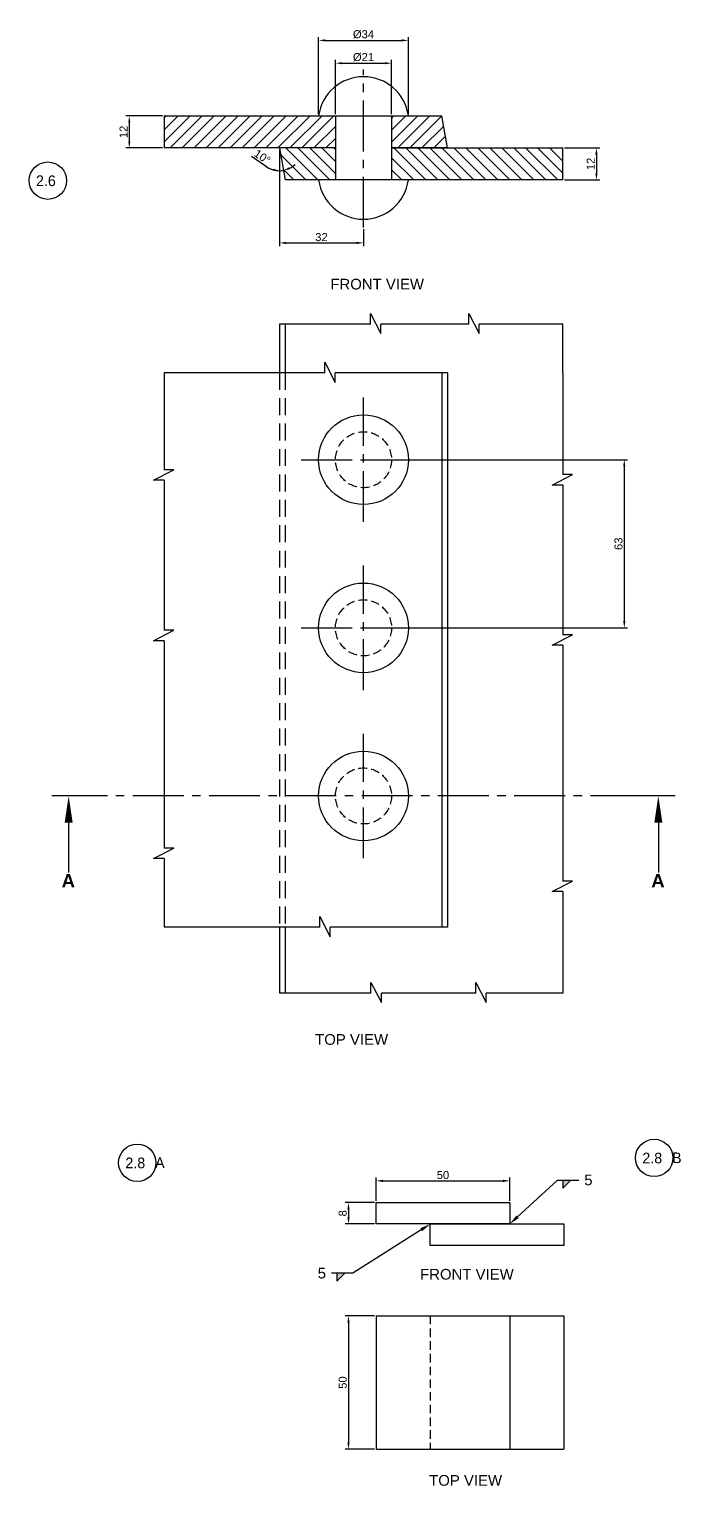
# Model space of a CAD drawing. Header units: millimetres. Extents: x 3217 to 4113, y 1362 to 1927.
# Drawn here: x 3217 to 3461, y 1381 to 1927 of the extents above; entities that cross this region are included whole.
import ezdxf
from ezdxf import colors
from ezdxf.entities.mleader import LeaderData, LeaderLine
from ezdxf.math import Vec2, Vec3

# ---------------------------------------------------------------- set-up
doc = ezdxf.new("R2010")
doc.units = ezdxf.units.MM
for name, pattern in [('CENTER2', [28.575, 19.05, -3.175, 3.175, -3.175]), ('HIDDEN', [9.525, 6.35, -3.175]), ('HIDDEN2', [4.7625, 3.175, -1.5875])]:
    doc.linetypes.add(name, pattern=pattern)
doc.styles.get("Standard").update_dxf_attribs({"font": 'arial.ttf'})
doc.dimstyles.new('ISO-25', dxfattribs={"dimtxt": 3, "dimasz": 2.5, "dimexe": 1.25, "dimexo": 0.625, "dimtad": 1, "dimdec": 0, "dimtxsty": 'Standard', "dimcen": 2.5, "dimclrd": 3, "dimclre": 3, "dimclrt": 3, "dimadec": 0, "dimazin": 0, "dimtfac": 1, "dimtdec": 0, "dimtmove": 0, "dimatfit": 3, "dimfxl": 1, "dimarcsym": 0})

# ---------------------------------------------------------------- blocks, each defined once
blk = doc.blocks.new('*D3')
at = {"color": 3, "lineweight": -2, "transparency": 16777216}
for p, q in [((3331.52, 1894.75), (3331.52, 1915.14)), ((3334.02, 1913.89), (3350.02, 1913.89)), ((3352.52, 1894.75), (3352.52, 1915.14))]:
    blk.add_line(p, q, dxfattribs=at)
at = {"color": 3, "transparency": 16777216}
for points in [[(3334.02, 1914.31), (3334.02, 1913.47), (3331.52, 1913.89)], [(3350.02, 1914.31), (3350.02, 1913.47), (3352.52, 1913.89)]]:
    blk.add_solid(points, dxfattribs=at)
at = {"layer": 'Defpoints', "color": 0, "transparency": 16777216}
for p in [(3352.52, 1913.89), (3331.52, 1894.13), (3352.52, 1894.13)]:
    blk.add_point(p, dxfattribs=at)
at = {"color": 3, "transparency": 16777216, "insert": (3342.02, 1916.13), "char_height": 3, "attachment_point": 5}
blk.add_mtext('%%C21', dxfattribs=at)
blk = doc.blocks.new('*D5')
at = {"color": 3, "lineweight": -2, "transparency": 16777216}
for p, q in [((3417.27, 1882.13), (3430.51, 1882.13)), ((3429.26, 1879.63), (3429.26, 1872.63)), ((3417.27, 1870.13), (3430.51, 1870.13))]:
    blk.add_line(p, q, dxfattribs=at)
at = {"color": 3, "transparency": 16777216}
for points in [[(3428.84, 1879.63), (3429.67, 1879.63), (3429.26, 1882.13)], [(3428.84, 1872.63), (3429.67, 1872.63), (3429.26, 1870.13)]]:
    blk.add_solid(points, dxfattribs=at)
at = {"layer": 'Defpoints', "color": 0, "transparency": 16777216}
for p in [(3416.64, 1882.13), (3416.64, 1870.13), (3429.26, 1870.13)]:
    blk.add_point(p, dxfattribs=at)
at = {"color": 3, "transparency": 16777216, "insert": (3427.13, 1876.13), "char_height": 3, "attachment_point": 5, "rotation": 90}
blk.add_mtext('12', dxfattribs=at)
blk = doc.blocks.new('*D6')
at = {"color": 3, "lineweight": -2, "transparency": 16777216}
for p, q in [((3310.52, 1881.5), (3310.52, 1845.3)), ((3342.02, 1851.65), (3342.02, 1845.3)), ((3313.02, 1846.55), (3339.52, 1846.55))]:
    blk.add_line(p, q, dxfattribs=at)
at = {"color": 3, "transparency": 16777216}
for points in [[(3313.02, 1846.96), (3313.02, 1846.13), (3310.52, 1846.55)], [(3339.52, 1846.96), (3339.52, 1846.13), (3342.02, 1846.55)]]:
    blk.add_solid(points, dxfattribs=at)
at = {"layer": 'Defpoints', "color": 0, "transparency": 16777216}
for p in [(3310.52, 1882.13), (3342.02, 1852.28), (3342.02, 1846.55)]:
    blk.add_point(p, dxfattribs=at)
at = {"color": 3, "transparency": 16777216, "insert": (3326.27, 1848.7), "char_height": 3, "attachment_point": 5}
blk.add_mtext('32', dxfattribs=at)
blk = doc.blocks.new('*D7')
at = {"color": 3, "lineweight": -2, "transparency": 16777216}
blk.add_line((3305.74, 1875.07), (3300.07, 1878.92), dxfattribs=at)
for start, end in [(235.8763, 270), (236.2566, 253.1283), (270, 280), (296.8717, 313.7434)]:
    blk.add_arc((3310.52, 1882.13), 8.52, start, end, dxfattribs=at)
at = {"color": 3, "transparency": 16777216}
for points in [[(3308.11, 1874.39), (3307.99, 1873.56), (3310.52, 1873.61)], [(3314.5, 1874.13), (3314.24, 1874.92), (3312, 1873.74)]]:
    blk.add_solid(points, dxfattribs=at)
at = {"layer": 'Defpoints', "color": 0, "transparency": 16777216}
for p in [(3310.52, 1882.13), (3310.52, 1882.13), (3311.51, 1873.66), (3310.52, 1869.74), (3312.64, 1870.13)]:
    blk.add_point(p, dxfattribs=at)
at = {"color": 3, "transparency": 16777216, "insert": (3304.12, 1878.78), "char_height": 3, "attachment_point": 5, "rotation": 325.8763}
blk.add_mtext('10°', dxfattribs=at)
blk = doc.blocks.new('*D8')
at = {"color": 3, "lineweight": -2, "transparency": 16777216}
for p, q in [((3342.65, 1765.32), (3440.95, 1765.32)), ((3439.7, 1762.82), (3439.7, 1704.82)), ((3342.65, 1702.32), (3440.95, 1702.32))]:
    blk.add_line(p, q, dxfattribs=at)
at = {"color": 3, "transparency": 16777216}
for points in [[(3439.28, 1762.82), (3440.11, 1762.82), (3439.7, 1765.32)], [(3439.28, 1704.82), (3440.11, 1704.82), (3439.7, 1702.32)]]:
    blk.add_solid(points, dxfattribs=at)
at = {"layer": 'Defpoints', "color": 0, "transparency": 16777216}
for p in [(3342.02, 1765.32), (3342.02, 1702.32), (3439.7, 1702.32)]:
    blk.add_point(p, dxfattribs=at)
at = {"color": 3, "transparency": 16777216, "insert": (3437.54, 1733.82), "char_height": 3, "attachment_point": 5, "rotation": 90}
blk.add_mtext('63', dxfattribs=at)
blk = doc.blocks.new('*D16')
at = {"color": 3, "lineweight": -2, "transparency": 16777216}
for p, q in [((3325.22, 1894.75), (3325.22, 1923.69)), ((3327.72, 1922.44), (3356.32, 1922.44)), ((3358.82, 1894.75), (3358.82, 1923.69))]:
    blk.add_line(p, q, dxfattribs=at)
at = {"color": 3, "transparency": 16777216}
for points in [[(3327.72, 1922.86), (3327.72, 1922.03), (3325.22, 1922.44)], [(3356.32, 1922.86), (3356.32, 1922.03), (3358.82, 1922.44)]]:
    blk.add_solid(points, dxfattribs=at)
at = {"layer": 'Defpoints', "color": 0, "transparency": 16777216}
for p in [(3358.82, 1922.44), (3325.22, 1894.13), (3358.82, 1894.13)]:
    blk.add_point(p, dxfattribs=at)
at = {"color": 3, "transparency": 16777216, "insert": (3342.02, 1924.69), "char_height": 3, "attachment_point": 5}
blk.add_mtext('%%C34', dxfattribs=at)
blk = doc.blocks.new('*D18')
at = {"color": 3, "lineweight": -2, "transparency": 16777216}
for p, q in [((3266.77, 1894.13), (3253.04, 1894.13)), ((3254.29, 1891.63), (3254.29, 1884.63)), ((3266.77, 1882.13), (3253.04, 1882.13))]:
    blk.add_line(p, q, dxfattribs=at)
at = {"color": 3, "transparency": 16777216}
for points in [[(3253.88, 1891.63), (3254.71, 1891.63), (3254.29, 1894.13)], [(3253.88, 1884.63), (3254.71, 1884.63), (3254.29, 1882.13)]]:
    blk.add_solid(points, dxfattribs=at)
at = {"layer": 'Defpoints', "color": 0, "transparency": 16777216}
for p in [(3267.4, 1894.13), (3254.29, 1882.13), (3267.4, 1882.13)]:
    blk.add_point(p, dxfattribs=at)
at = {"color": 3, "transparency": 16777216, "insert": (3252.16, 1888.13), "char_height": 3, "attachment_point": 5, "rotation": 90}
blk.add_mtext('12', dxfattribs=at)
blk = doc.blocks.new('*D29')
at = {"color": 3, "lineweight": -2, "transparency": 16777216}
for p, q in [((3346.17, 1444.52), (3335.15, 1444.52)), ((3336.4, 1442.02), (3336.4, 1397.02)), ((3346.17, 1394.52), (3335.15, 1394.52))]:
    blk.add_line(p, q, dxfattribs=at)
at = {"color": 3, "transparency": 16777216}
for points in [[(3335.98, 1442.02), (3336.81, 1442.02), (3336.4, 1444.52)], [(3335.98, 1397.02), (3336.81, 1397.02), (3336.4, 1394.52)]]:
    blk.add_solid(points, dxfattribs=at)
at = {"layer": 'Defpoints', "color": 0, "transparency": 16777216}
for p in [(3346.79, 1444.52), (3336.4, 1394.52), (3346.79, 1394.52)]:
    blk.add_point(p, dxfattribs=at)
at = {"color": 3, "transparency": 16777216, "insert": (3334.24, 1419.52), "char_height": 3, "attachment_point": 5, "rotation": 90}
blk.add_mtext('50', dxfattribs=at)
blk = doc.blocks.new('*D30')
at = {"color": 3, "lineweight": -2, "transparency": 16777216}
for p, q in [((3346.17, 1486.94), (3335.15, 1486.94)), ((3336.4, 1484.44), (3336.4, 1481.44)), ((3346.17, 1478.94), (3335.15, 1478.94))]:
    blk.add_line(p, q, dxfattribs=at)
at = {"color": 3, "transparency": 16777216}
for points in [[(3335.98, 1484.44), (3336.81, 1484.44), (3336.4, 1486.94)], [(3335.98, 1481.44), (3336.81, 1481.44), (3336.4, 1478.94)]]:
    blk.add_solid(points, dxfattribs=at)
at = {"layer": 'Defpoints', "color": 0, "transparency": 16777216}
for p in [(3346.79, 1486.94), (3336.4, 1478.94), (3346.79, 1478.94)]:
    blk.add_point(p, dxfattribs=at)
at = {"color": 3, "transparency": 16777216, "insert": (3334.24, 1482.94), "char_height": 3, "attachment_point": 5, "rotation": 90}
blk.add_mtext('8', dxfattribs=at)
blk = doc.blocks.new('*D31')
at = {"color": 3, "lineweight": -2, "transparency": 16777216}
for p, q in [((3346.79, 1487.56), (3346.79, 1496.35)), ((3396.79, 1487.56), (3396.79, 1496.35)), ((3349.29, 1495.1), (3394.29, 1495.1))]:
    blk.add_line(p, q, dxfattribs=at)
at = {"color": 3, "transparency": 16777216}
for points in [[(3349.29, 1495.52), (3349.29, 1494.68), (3346.79, 1495.1)], [(3394.29, 1495.52), (3394.29, 1494.68), (3396.79, 1495.1)]]:
    blk.add_solid(points, dxfattribs=at)
at = {"layer": 'Defpoints', "color": 0, "transparency": 16777216}
for p in [(3396.79, 1495.1), (3346.79, 1486.94), (3396.79, 1486.94)]:
    blk.add_point(p, dxfattribs=at)
at = {"color": 3, "transparency": 16777216, "insert": (3371.79, 1497.26), "char_height": 3, "attachment_point": 5}
blk.add_mtext('50', dxfattribs=at)

msp = doc.modelspace()

# ---------------------------------------------------------------- hatches: boundary and pattern name
h = msp.add_hatch()
h.set_pattern_fill('ANSI31', color=3)
h.paths.add_polyline_path([(3331.52, 1894.13), (3267.4, 1894.13), (3267.4, 1882.13), (3331.52, 1882.13)])
h.paths.add_polyline_path([(3371.41, 1894.13), (3352.52, 1894.13), (3352.52, 1882.13), (3373.52, 1882.13)])
h = msp.add_hatch()
h.set_pattern_fill('ANSI31', color=3, angle=90)
h.paths.add_polyline_path([(3331.52, 1882.13), (3310.52, 1882.13), (3312.64, 1870.13), (3331.52, 1870.13)])
h.paths.add_polyline_path([(3416.64, 1882.13), (3352.52, 1882.13), (3352.52, 1870.13), (3416.64, 1870.13)])
h = msp.add_hatch(color=256)
h.dxf.hatch_style = 1
h.paths.add_polyline_path([(3335.04, 1460.49), (3332.04, 1460.49), (3332.04, 1457.49)])
h.paths.add_polyline_path([(3419.64, 1495.41), (3416.64, 1495.41), (3416.64, 1492.41)])

# ---------------------------------------------------------------- linework, layer by layer
at = {"linetype": 'CENTER2'}
for p, q in [((3342.02, 1852.28), (3342.02, 1911.57)), ((3342.02, 1742), (3342.02, 1788.64)), ((3318.7, 1765.32), (3365.34, 1765.32)), ((3342.02, 1679), (3342.02, 1725.64)), ((3318.7, 1702.32), (3365.34, 1702.32)), ((3342.02, 1616), (3342.02, 1662.64)), ((3446.12, 1639.32), (3237.93, 1639.32))]:
    msp.add_line(p, q, dxfattribs=at)
for p, q in [((3267.4, 1894.13), (3371.41, 1894.13)), ((3267.4, 1894.13), (3267.4, 1882.13)), ((3331.52, 1894.13), (3331.52, 1882.13)), ((3352.52, 1894.13), (3352.52, 1882.13)), ((3373.52, 1882.13), (3371.41, 1894.13)), ((3331.52, 1882.13), (3267.4, 1882.13)), ((3310.52, 1882.13), (3312.64, 1870.13)), ((3331.52, 1882.13), (3331.52, 1870.13)), ((3373.52, 1882.13), (3352.52, 1882.13)), ((3352.52, 1882.13), (3352.52, 1870.13)), ((3352.52, 1882.13), (3416.64, 1882.13)), ((3416.64, 1870.13), (3416.64, 1882.13)), ((3416.64, 1870.13), (3312.64, 1870.13)), ((3344.61, 1816.15), (3344.61, 1820.15)), ((3344.61, 1820.15), (3348.54, 1812.55)), ((3381.47, 1816.15), (3381.47, 1820.15)), ((3381.47, 1820.15), (3385.4, 1812.55)), ((3310.52, 1816.15), (3310.52, 1797.9)), ((3344.61, 1816.15), (3310.52, 1816.15)), ((3312.64, 1816.15), (3312.64, 1797.9)), ((3348.54, 1812.55), (3348.54, 1816.15)), ((3381.47, 1816.15), (3348.54, 1816.15)), ((3416.64, 1816.15), (3385.4, 1816.15)), ((3385.4, 1812.55), (3385.4, 1816.15)), ((3416.64, 1797.9), (3416.64, 1816.15)), ((3327.53, 1797.9), (3327.53, 1801.9)), ((3327.53, 1801.9), (3331.46, 1794.31)), ((3267.4, 1797.9), (3267.4, 1761.57)), ((3327.53, 1797.9), (3267.4, 1797.9)), ((3373.52, 1797.9), (3331.46, 1797.9)), ((3331.46, 1794.31), (3331.46, 1797.9)), ((3371.41, 1797.9), (3371.41, 1590.12)), ((3373.52, 1797.9), (3373.52, 1590.12)), ((3416.64, 1797.9), (3416.64, 1759.75)), ((3263.4, 1757.64), (3271, 1761.57)), ((3267.4, 1757.64), (3263.4, 1757.64)), ((3271, 1761.57), (3267.4, 1761.57)), ((3267.4, 1757.64), (3267.4, 1701.4)), ((3412.64, 1755.82), (3420.24, 1759.75)), ((3420.24, 1759.75), (3416.64, 1759.75)), ((3416.64, 1755.82), (3412.64, 1755.82)), ((3416.64, 1755.82), (3416.64, 1699.72)), ((3263.4, 1697.47), (3271, 1701.4)), ((3271, 1701.4), (3267.4, 1701.4)), ((3412.64, 1695.79), (3420.24, 1699.72)), ((3420.24, 1699.72), (3416.64, 1699.72)), ((3267.4, 1697.47), (3263.4, 1697.47)), ((3267.4, 1697.47), (3267.4, 1619.78)), ((3416.64, 1695.79), (3412.64, 1695.79)), ((3416.64, 1695.79), (3416.64, 1607.41)), ((3231.59, 1629.32), (3231.59, 1610.6)), ((3452.45, 1629.32), (3452.45, 1610.6)), ((3263.4, 1615.85), (3271, 1619.78)), ((3267.4, 1615.85), (3263.4, 1615.85)), ((3271, 1619.78), (3267.4, 1619.78)), ((3267.4, 1615.85), (3267.4, 1590.12)), ((3412.64, 1603.48), (3420.24, 1607.41)), ((3420.24, 1607.41), (3416.64, 1607.41)), ((3416.64, 1603.48), (3412.64, 1603.48)), ((3416.64, 1603.48), (3416.64, 1565.49)), ((3325.65, 1590.12), (3325.65, 1594.12)), ((3325.65, 1594.12), (3329.58, 1586.52)), ((3325.65, 1590.12), (3267.4, 1590.12)), ((3310.52, 1590.12), (3310.52, 1565.49)), ((3312.64, 1590.12), (3312.64, 1565.49)), ((3373.52, 1590.12), (3329.58, 1590.12)), ((3329.58, 1586.52), (3329.58, 1590.12)), ((3344.78, 1565.49), (3344.78, 1569.49)), ((3344.78, 1569.49), (3348.71, 1561.89)), ((3384.05, 1565.49), (3384.05, 1569.49)), ((3384.05, 1569.49), (3387.98, 1561.89)), ((3344.78, 1565.49), (3310.52, 1565.49)), ((3348.71, 1561.89), (3348.71, 1565.49)), ((3384.05, 1565.49), (3348.71, 1565.49)), ((3416.64, 1565.49), (3387.98, 1565.49)), ((3387.98, 1561.89), (3387.98, 1565.49)), ((3416.64, 1495.41), (3416.64, 1492.41)), ((3416.64, 1492.41), (3419.64, 1495.41)), ((3346.79, 1486.94), (3396.79, 1486.94)), ((3346.79, 1478.94), (3346.79, 1486.94)), ((3396.79, 1486.94), (3396.79, 1478.94)), ((3396.79, 1478.94), (3346.79, 1478.94)), ((3367.05, 1478.94), (3417.05, 1478.94)), ((3367.05, 1470.94), (3367.05, 1478.94)), ((3417.05, 1478.94), (3417.05, 1470.94)), ((3417.05, 1470.94), (3367.05, 1470.94)), ((3332.04, 1460.49), (3332.04, 1457.49)), ((3332.04, 1457.49), (3335.04, 1460.49)), ((3346.79, 1444.52), (3346.79, 1394.52)), ((3346.79, 1444.52), (3417.05, 1444.52)), ((3396.79, 1444.52), (3396.79, 1394.52)), ((3417.05, 1444.52), (3417.05, 1394.52)), ((3346.79, 1394.52), (3417.05, 1394.52))]:
    msp.add_line(p, q)
at = {"linetype": 'HIDDEN'}
for p, q in [((3310.52, 1797.9), (3310.52, 1590.12)), ((3312.64, 1797.9), (3312.64, 1590.12))]:
    msp.add_line(p, q, dxfattribs=at)
at = {"lineweight": 30}
for p, q in [((3237.93, 1639.32), (3225.26, 1639.32)), ((3458.78, 1639.32), (3446.12, 1639.32))]:
    msp.add_line(p, q, dxfattribs=at)
at = {"linetype": 'HIDDEN2'}
msp.add_line((3367.05, 1444.52), (3367.05, 1394.52), dxfattribs=at)
for points in [[(3231.59, 1639.32, 0, 3, 0), (3231.59, 1629.32, 3, 3, 0)], [(3452.45, 1639.32, 0, 3, 0), (3452.45, 1629.32, 3, 3, 0)]]:
    msp.add_lwpolyline(points, format="xyseb")
for centre, radius in [((3223.8, 1869.88), 7), ((3342.02, 1765.32), 16.8), ((3342.02, 1702.32), 16.8), ((3342.02, 1639.32), 16.8), ((3257.28, 1501.87), 7), ((3450.9, 1503.71), 7)]:
    msp.add_circle(centre, radius)
for centre in [(3342.02, 1765.32), (3342.02, 1702.32), (3342.02, 1639.32)]:
    msp.add_circle(centre, 10.5, dxfattribs=at)
for centre, start, end in [((3342.02, 1891.88), 7.6281, 172.3719), ((3342.02, 1872.38), 187.6281, 352.3719)]:
    msp.add_arc(centre, 16.95, start, end)

# ---------------------------------------------------------------- texts
at = {"attachment_point": 1}
for s, width, insert, char_height in [('\\pxqd;{\\Famgdtans|c0;2.6}', 9.0881, (3219.35, 1871.83), 4), ('FRONT VIEW', 58.961, (3329.61, 1833.1), 4), ('{\\fArial|b1|i0|c0|p34;A}', 6.1635, (3228.94, 1610.04), 5), ('{\\fArial|b1|i0|c0|p34;A}', 6.1635, (3449.79, 1610.04), 5), ('TOP VIEW', 58.961, (3323.91, 1550.09), 4), ('\\pxqd;{\\Famgdtans|c0;2.8}', 9.0881, (3252.83, 1503.83), 4), ('\\pxqd;{\\Famgdtans|c0;A}', 6.0293, (3263.98, 1503.9), 4), ('\\pxqd;{\\Famgdtans|c0;2.8}', 9.0881, (3446.45, 1505.66), 4), ('\\pxqd;{\\Famgdtans|c0;B}', 6.0293, (3457.59, 1505.74), 4), ('FRONT VIEW', 58.961, (3363.22, 1462.1), 4), ('TOP VIEW', 58.961, (3366.61, 1384.87), 4)]:
    msp.add_mtext_dynamic_manual_height_columns(s, width=width, gutter_width=12.5, heights=[0], dxfattribs=dict(at, insert=insert, char_height=char_height))

# ---------------------------------------------------------------- dimensions: what is measured, and where the dimension line sits
for base, p1, p2, picture, middle in [((3358.82, 1922.44), (3325.22, 1894.13), (3358.82, 1894.13), '*D16', (3342.02, 1924.69)), ((3352.52, 1913.89), (3331.52, 1894.13), (3352.52, 1894.13), '*D3', (3342.02, 1916.13))]:
    dim = msp.add_linear_dim(base=base, p1=p1, p2=p2, text='%%C<>', dimstyle='ISO-25')
    dim.commit()
    dim.dimension.update_dxf_attribs({"geometry": picture, "text_midpoint": middle})
for base, p1, p2, picture, middle in [((3254.29, 1882.13), (3267.4, 1894.13), (3267.4, 1882.13), '*D18', (3252.16, 1888.13)), ((3429.26, 1870.13), (3416.64, 1882.13), (3416.64, 1870.13), '*D5', (3427.13, 1876.13)), ((3439.7, 1702.32), (3342.02, 1765.32), (3342.02, 1702.32), '*D8', (3437.54, 1733.82)), ((3336.4, 1478.94), (3346.79, 1486.94), (3346.79, 1478.94), '*D30', (3334.24, 1482.94)), ((3336.4, 1394.52), (3346.79, 1444.52), (3346.79, 1394.52), '*D29', (3334.24, 1419.52))]:
    dim = msp.add_linear_dim(base=base, p1=p1, p2=p2, angle=90, dimstyle='ISO-25')
    dim.commit()
    dim.dimension.update_dxf_attribs({"geometry": picture, "text_midpoint": middle})
dim = msp.add_angular_dim_2l(base=(3311.51, 1873.66), line1=((3310.52, 1882.13), (3310.52, 1869.74)), line2=((3310.52, 1882.13), (3312.64, 1870.13)), dimstyle='ISO-25')
dim.commit()
dim.dimension.update_dxf_attribs({"geometry": '*D7', "text_midpoint": (3304.12, 1878.78)})
for base, p1, p2, picture, middle in [((3342.02191228, 1846.54621643), (3310.52191228, 1882.1272301), (3342.02191228, 1852.27885741), '*D6', (3326.27191228, 1848.70395858)), ((3396.79, 1495.1), (3346.79, 1486.94), (3396.79, 1486.94), '*D31', (3371.79, 1497.26))]:
    dim = msp.add_linear_dim(base=base, p1=p1, p2=p2, dimstyle='ISO-25')
    dim.commit()
    dim.dimension.update_dxf_attribs({"geometry": picture, "text_midpoint": middle})

# ---------------------------------------------------------------- leaders
ml = msp.add_multileader_mtext('Standard')
ml.set_content('5', color=256)
ml.set_leader_properties()
ml.build(insert=Vec2(0, 0))
ctx = ml.context
ctx.base_point, ctx.plane_origin = Vec3(3422.7, 1495.41), Vec3(3396.79, 1478.94)
notes = []
notes.append((ctx, [(0, (1, 1, 0), (3414.7, 1495.41), (1, 0), 8, [(0, [(3396.79, 1478.94)], 0, [])])]))
ctx.mtext.insert, ctx.mtext.flow_direction = Vec3(3424.7, 1497.44), 5
ml = msp.add_multileader_mtext('Standard')
ml.set_content('5', color=256)
ml.set_leader_properties()
ml.build(insert=Vec2(0, 0))
ctx = ml.context
ctx.base_point, ctx.plane_origin = Vec3(3323.33, 1460.49), Vec3(3367.05, 1478.94)
ctx.text_align_type = 2
notes.append((ctx, [(0, (1, 1, 0), (3337.98, 1460.49), (-1, 0), 8, [(0, [(3367.05, 1478.94)], 0, [])])]))
ctx.mtext.insert, ctx.mtext.alignment, ctx.mtext.flow_direction = Vec3(3327.98, 1462.53), 3, 5
for ctx, leaders in notes:
    for number, flags, end, landing, length, lines in leaders:
        leader = LeaderData()
        leader.index, (leader.has_last_leader_line, leader.has_dogleg_vector, leader.attachment_direction) = number, flags
        leader.last_leader_point, leader.dogleg_vector, leader.dogleg_length = Vec3(end), Vec3(landing), length
        for number, points, colour, breaks in lines:
            line = LeaderLine()
            line.index, line.vertices, line.color, line.breaks = number, Vec3.list(points), colors.encode_raw_color(colour), breaks
            leader.lines.append(line)
        ctx.leaders.append(leader)

doc.saveas('drawing.dxf')
